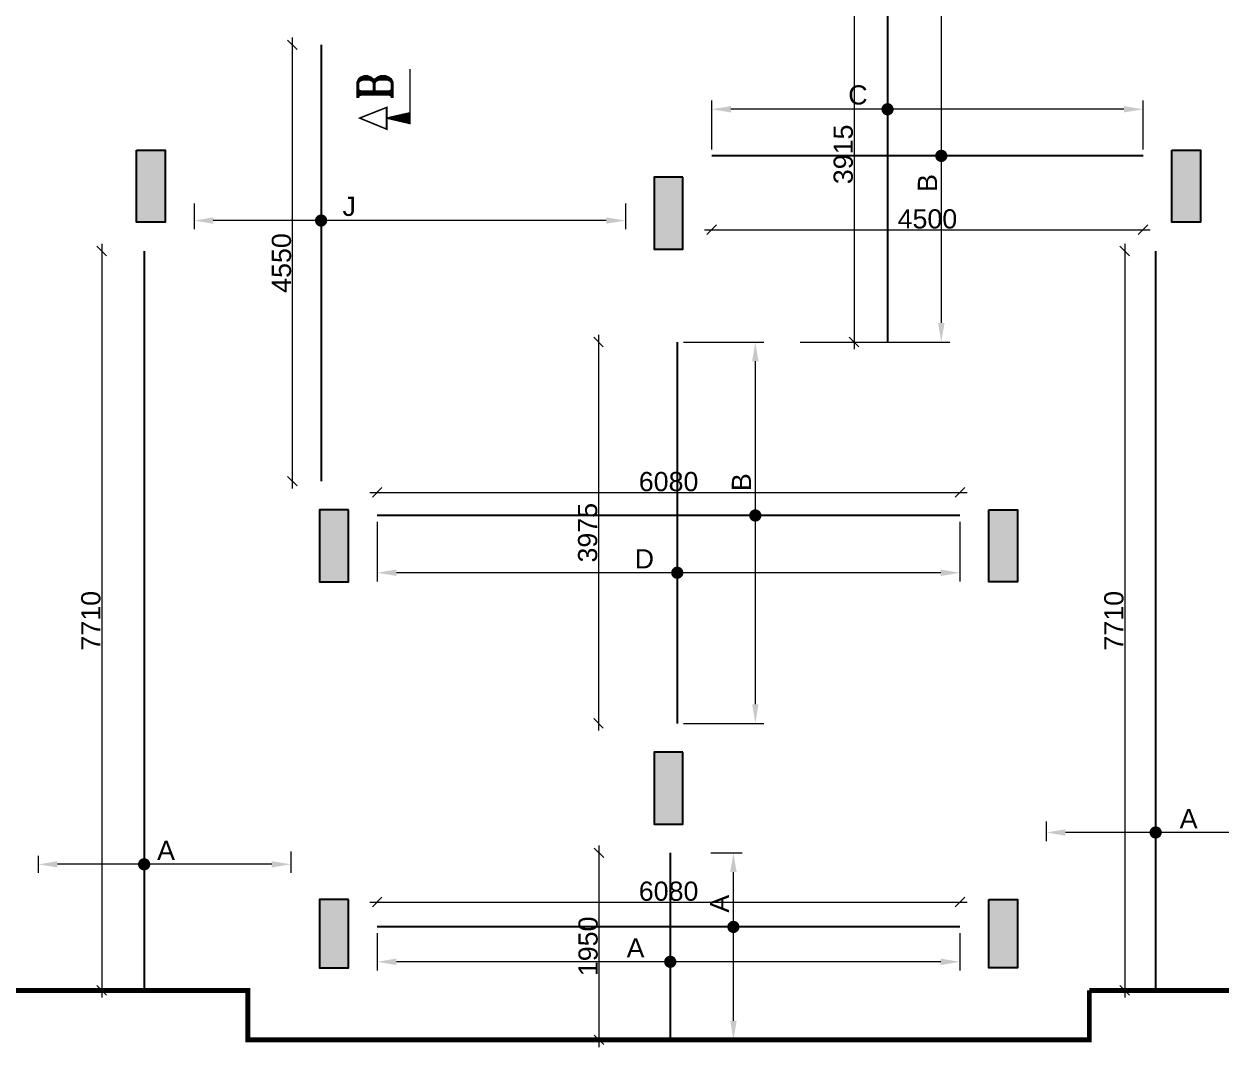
# Model space of a CAD drawing. Header units: millimetres. Extents: x 1123469 to 1883119, y -126924 to 196924.
# Drawn here: x 1759083 to 1771572, y 125933 to 136600 of the extents above; entities that cross this region are included whole.
import ezdxf

# ---------------------------------------------------------------- set-up
doc = ezdxf.new("R2010")
doc.units = ezdxf.units.MM
doc.header["$LTSCALE"] = 500
doc.header["$MEASUREMENT"] = 0
doc.header["$PDMODE"] = 34
doc.linetypes.add('CONTINOUS', pattern=[0])
doc.layers.get('Defpoints').update_dxf_attribs({"lineweight": 0})
for name, color, linetype in [('3BEAM NO', 6, 'Continuous'), ('COL. DIM', 3, 'Continuous'), ('reinf.', 4, 'Continuous'), ('TEXT-20', 3, 'Continuous'), ('TOWER AREA COLUMN.', 6, 'Continuous')]:
    doc.layers.add(name, color=color, linetype=linetype)
for name, color, linetype, lineweight in [('CUT OUT', 1, 'Continuous', 13), ('dim-M', 1, 'Continuous', 15), ('FOOTING', 1, 'Continuous', 15), ('S - SUNK', 251, 'Continuous', 0), ('TOWER COL HATCH', 253, 'Continuous', 20)]:
    doc.layers.add(name, color=color, linetype=linetype, lineweight=lineweight)
doc.styles.add('3mm', font='arial.ttf')
doc.styles.add('RT', font='romant.shx', dxfattribs={"height": 8})
doc.dimstyles.new('PARAMVEER', dxfattribs={"dimtxt": 200, "dimasz": 100, "dimexe": 0, "dimexo": 25, "dimgap": 10, "dimtad": 1, "dimdec": 0, "dimrnd": 5, "dimzin": 0, "dimdsep": 46, "dimtxsty": '3mm', "dimblk": 'OBLIQUE', "dimcen": 0.09, "dimdle": 75, "dimclrd": 1, "dimclre": 1, "dimclrt": 3, "dimadec": 0, "dimazin": 0, "dimtfac": 1, "dimtdec": 0, "dimtmove": 1, "dimatfit": 3, "dimfxl": 100, "dimtolj": 1, "dimtzin": 0, "dimlwd": 18, "dimlwe": 5, "dimarcsym": 0})

# ---------------------------------------------------------------- blocks, each defined once
blk = doc.blocks.new('3tgra')
at = {"layer": 'TOWER COL HATCH'}
h = blk.add_hatch(color=253, dxfattribs=at)
h.dxf.hatch_style = 1
h.paths.add_polyline_path([(1372585.549631201, 72716.75990101276), (1372285.549631201, 72716.75990101276), (1372285.549631201, 71966.75990101276), (1372585.549631201, 71966.75990101276)])
h = blk.add_hatch(color=253, dxfattribs=at)
h.dxf.hatch_style = 1
h.paths.add_polyline_path([(1383385.712416565, 72716.75990101276), (1383085.712416565, 72716.75990101276), (1383085.712416565, 71966.75990101276), (1383385.712416565, 71966.75990101276)])
h = blk.add_hatch(color=253, dxfattribs=at)
h.dxf.hatch_style = 1
h.paths.add_polyline_path([(1377685.631014433, 72436.75957392534), (1377985.631014433, 72436.75957392534), (1377985.631014433, 71686.75957392534), (1377685.631014433, 71686.75957392534)])
h = blk.add_hatch(color=253, dxfattribs=at)
h.dxf.hatch_style = 1
h.paths.add_polyline_path([(1374495.631025397, 68966.75979970378), (1374195.631025397, 68966.75979970378), (1374195.631025397, 68216.75979970378), (1374495.631025397, 68216.75979970378)])
h = blk.add_hatch(color=253, dxfattribs=at)
h.dxf.hatch_style = 1
h.paths.add_polyline_path([(1381175.631022721, 68966.7597997039), (1381475.631022721, 68966.7597997039), (1381475.631022721, 68216.7597997039), (1381175.631022721, 68216.7597997039)])
h = blk.add_hatch(color=253, dxfattribs=at)
h.dxf.hatch_style = 1
h.paths.add_polyline_path([(1377685.631021391, 66441.7598002), (1377985.631021391, 66441.7598002), (1377985.631021391, 65691.7598002), (1377685.631021391, 65691.7598002)])
h = blk.add_hatch(color=253, dxfattribs=at)
h.dxf.hatch_style = 1
h.paths.add_polyline_path([(1374495.631025397, 64906.75980018795), (1374195.631025397, 64906.75980018795), (1374195.631025397, 64191.75980018795), (1374495.631025397, 64191.75980018795)])
h = blk.add_hatch(color=253, dxfattribs=at)
h.dxf.hatch_style = 1
h.paths.add_polyline_path([(1381175.631022715, 64906.75997030269), (1381475.631022715, 64906.75997030269), (1381475.631022715, 64191.75997030269), (1381175.631022715, 64191.75997030269)])
at = {"layer": 'TOWER AREA COLUMN.', "color": 4}
for points in [[(1372585.549631201, 72716.75990101276), (1372285.549631201, 72716.75990101276), (1372285.549631201, 71966.75990101276), (1372585.549631201, 71966.75990101276)], [(1383385.712416565, 72716.75990101276), (1383085.712416565, 72716.75990101276), (1383085.712416565, 71966.75990101276), (1383385.712416565, 71966.75990101276)], [(1377685.631014433, 72436.75957392534), (1377985.631014433, 72436.75957392534), (1377985.631014433, 71686.75957392534), (1377685.631014433, 71686.75957392534)], [(1374495.631025397, 68966.75979970378), (1374195.631025397, 68966.75979970378), (1374195.631025397, 68216.75979970378), (1374495.631025397, 68216.75979970378)], [(1381175.631022721, 68966.7597997039), (1381475.631022721, 68966.7597997039), (1381475.631022721, 68216.7597997039), (1381175.631022721, 68216.7597997039)], [(1377685.631021391, 66441.7598002), (1377985.631021391, 66441.7598002), (1377985.631021391, 65691.7598002), (1377685.631021391, 65691.7598002)], [(1374495.631025397, 64906.75980018795), (1374195.631025397, 64906.75980018795), (1374195.631025397, 64191.75980018795), (1374495.631025397, 64191.75980018795)], [(1381175.631022715, 64906.75997030269), (1381475.631022715, 64906.75997030269), (1381475.631022715, 64191.75997030269), (1381175.631022715, 64191.75997030269)]]:
    blk.add_lwpolyline(points, close=True, dxfattribs=at)
blk = doc.blocks.new('_Oblique')
at = {"color": 0, "linetype": 'ByBlock', "lineweight": -2}
blk.add_line((-0.5, -0.5), (0.5, 0.5), dxfattribs=at)
blk = doc.blocks.new('*D2620')
at = {"layer": 'COL. DIM', "color": 1, "lineweight": 18, "ltscale": 10, "transparency": 16777216}
for p, q in [((1724486.656065212, 148017.4838182894), (1724486.656065212, 148497.4838182892)), ((1724486.656065212, 147478.2185433789), (1724486.656065212, 148107.4838182894))]:
    blk.add_line(p, q, dxfattribs=at)
at = {"layer": 'COL. DIM', "color": 1, "linetype": 'CONTINOUS', "lineweight": 5, "ltscale": 10, "transparency": 16777216}
for p, q in [((1724574.423734928, 148407.4838182892), (1724396.656065212, 148407.4838182892)), ((1724879.031254079, 148107.4838182894), (1724396.656065212, 148107.4838182894))]:
    blk.add_line(p, q, dxfattribs=at)
at = {"layer": 'Defpoints', "color": 0, "ltscale": 10, "transparency": 16777216}
for p in [(1724486.656065212, 148407.4838182892), (1724639.423734928, 148407.4838182892), (1724944.031254079, 148107.4838182894), (1739358.271734727, 147158.2316809515), (1733828.271734793, 147039.8162168287), (1739358.271734727, 147039.8162168287), (1770889.37176908, 134232.5064277079), (1770566.953068618, 126522.506326883), (1770889.37176908, 126522.506326883)]:
    blk.add_point(p, dxfattribs=at)
at = {"layer": 'S - SUNK', "color": 1, "lineweight": 18, "ltscale": 10, "transparency": 16777216}
for p, q in [((1733753.271734793, 147158.2316809515), (1739433.271734727, 147158.2316809515)), ((1770566.953068618, 134307.5064277079), (1770566.953068618, 126447.506326883))]:
    blk.add_line(p, q, dxfattribs=at)
at = {"layer": 'S - SUNK', "color": 1, "lineweight": 5, "ltscale": 10, "transparency": 16777216}
for p, q in [((1733828.271734793, 147158.0816809515), (1733828.271734793, 147158.2316809515)), ((1739358.271734727, 147158.0816809515), (1739358.271734727, 147158.2316809515)), ((1770567.103068618, 134232.5064277079), (1770566.953068618, 134232.5064277079)), ((1770567.103068618, 126522.506326883), (1770566.953068618, 126522.506326883))]:
    blk.add_line(p, q, dxfattribs=at)
at = {"layer": 'COL. DIM', "color": 1, "lineweight": 18, "ltscale": 10, "transparency": 16777216, "xscale": 90, "yscale": 90, "zscale": 90}
for p, rotation in [((1724486.656065212, 148407.4838182892), 90), ((1724486.656065212, 148107.4838182894), 270)]:
    blk.add_blockref('_Oblique', p, dxfattribs=dict(at, rotation=rotation))
at = {"layer": 'S - SUNK', "color": 1, "lineweight": 18, "ltscale": 10, "transparency": 16777216, "xscale": 100, "yscale": 100, "zscale": 100}
for p, rotation in [((1733828.271734793, 147158.2316809515), 180), ((1770566.953068618, 134232.5064277079), 90), ((1770566.953068618, 126522.506326883), 270)]:
    blk.add_blockref('_Oblique', p, dxfattribs=dict(at, rotation=rotation))
blk.add_blockref('_Oblique', (1739358.271734727, 147158.2316809515), dxfattribs=at)
at = {"layer": 'COL. DIM', "color": 3, "ltscale": 10, "transparency": 16777216, "insert": (1724339.473254843, 147743.7506034057), "char_height": 200, "attachment_point": 5, "rotation": 90, "style": '3mm'}
blk.add_mtext('\\A1;300', dxfattribs=at)
at = {"layer": 'S - SUNK', "color": 3, "ltscale": 10, "transparency": 16777216, "insert": (1736593.27173476, 147270.4144913198), "char_height": 200, "attachment_point": 5, "style": '3mm'}
blk.add_mtext('\\A1;5530', dxfattribs=at)
at = {"layer": 'S - SUNK', "color": 3, "ltscale": 10, "transparency": 16777216, "insert": (1770454.838471073, 130377.5063772949), "char_height": 200, "attachment_point": 5, "rotation": 90, "style": '3mm'}
blk.add_mtext('\\A1;7710', dxfattribs=at)
blk = doc.blocks.new('*D2604')
at = {"layer": 'COL. DIM', "color": 1, "linetype": 'CONTINOUS', "lineweight": 5, "ltscale": 10, "transparency": 16777216}
for p, q in [((1768088.582209291, 137197.5493579266), (1768743.145705316, 137197.5493579266)), ((1767181.651182651, 133282.5063424759), (1768743.145705316, 133282.5063424759))]:
    blk.add_line(p, q, dxfattribs=at)
at = {"layer": 'COL. DIM', "color": 1, "lineweight": 18, "ltscale": 10, "transparency": 16777216}
blk.add_line((1768653.145705316, 136997.5493579266), (1768653.145705316, 133482.5063424759), dxfattribs=at)
at = {"layer": 'COL. DIM', "color": 1, "ltscale": 10, "transparency": 16777216}
for points in [[(1768619.812371982, 136997.5493579266), (1768686.479038649, 136997.5493579266), (1768653.145705316, 137197.5493579266)], [(1768619.812371982, 133482.5063424759), (1768686.479038649, 133482.5063424759), (1768653.145705316, 133282.5063424759)]]:
    blk.add_solid(points, dxfattribs=at)
at = {"layer": 'Defpoints', "color": 0, "ltscale": 10, "transparency": 16777216}
for p in [(1768023.582209291, 137197.5493579266), (1767116.651182651, 133282.5063424759), (1768653.145705316, 133282.5063424759)]:
    blk.add_point(p, dxfattribs=at)
at = {"layer": 'COL. DIM', "color": 3, "ltscale": 10, "transparency": 16777216, "insert": (1768508.145705334, 134941.9854724005), "char_height": 200, "attachment_point": 5, "rotation": 90, "style": '3mm'}
blk.add_mtext('\\A1;B', dxfattribs=at)
blk = doc.blocks.new('*D2607')
at = {"layer": 'COL. DIM', "color": 1, "linetype": 'CONTINOUS', "lineweight": 5, "ltscale": 10, "transparency": 16777216}
for p, q in [((1765963.673012279, 133282.506342476), (1766803.064311071, 133282.506342476)), ((1765963.673012279, 129307.506326895), (1766803.064311071, 129307.506326895))]:
    blk.add_line(p, q, dxfattribs=at)
at = {"layer": 'COL. DIM', "color": 1, "lineweight": 18, "ltscale": 10, "transparency": 16777216}
blk.add_line((1766713.064311071, 133082.506342476), (1766713.064311071, 129507.506326895), dxfattribs=at)
at = {"layer": 'COL. DIM', "color": 1, "ltscale": 10, "transparency": 16777216}
for points in [[(1766679.730977738, 133082.506342476), (1766746.397644405, 133082.506342476), (1766713.064311071, 133282.506342476)], [(1766679.730977738, 129507.506326895), (1766746.397644405, 129507.506326895), (1766713.064311071, 129307.506326895)]]:
    blk.add_solid(points, dxfattribs=at)
at = {"layer": 'Defpoints', "color": 0, "ltscale": 10, "transparency": 16777216}
for p in [(1765898.673012279, 133282.506342476), (1765898.673012279, 129307.506326895), (1766713.064311071, 129307.506326895)]:
    blk.add_point(p, dxfattribs=at)
at = {"layer": 'COL. DIM', "color": 3, "ltscale": 10, "transparency": 16777216, "insert": (1766568.064311095, 131821.6571645054), "char_height": 200, "attachment_point": 5, "rotation": 90, "style": '3mm'}
blk.add_mtext('\\A1;B', dxfattribs=at)
blk = doc.blocks.new('*D2412')
at = {"layer": 'COL. DIM', "color": 1, "linetype": 'CONTINOUS', "lineweight": 5, "ltscale": 10, "transparency": 16777216}
for p, q in [((1766247.390401236, 127957.5063268952), (1766574.410705868, 127957.5063268952)), ((1766605.77068449, 126007.5063268831), (1766394.410705868, 126007.5063268831))]:
    blk.add_line(p, q, dxfattribs=at)
at = {"layer": 'COL. DIM', "color": 1, "lineweight": 18, "ltscale": 10, "transparency": 16777216}
blk.add_line((1766484.410705868, 126207.5063268831), (1766484.410705868, 127757.5063268952), dxfattribs=at)
at = {"layer": 'COL. DIM', "color": 1, "ltscale": 10, "transparency": 16777216}
for points in [[(1766451.077372535, 127757.5063268952), (1766517.744039201, 127757.5063268952), (1766484.410705868, 127957.5063268952)], [(1766451.077372535, 126207.5063268831), (1766517.744039201, 126207.5063268831), (1766484.410705868, 126007.5063268831)]]:
    blk.add_solid(points, dxfattribs=at)
at = {"layer": 'Defpoints', "color": 0, "ltscale": 10, "transparency": 16777216}
for p in [(1766182.390401236, 127957.5063268952), (1766484.410705868, 127957.5063268952), (1766670.77068449, 126007.5063268831)]:
    blk.add_point(p, dxfattribs=at)
at = {"layer": 'COL. DIM', "color": 3, "ltscale": 10, "transparency": 16777216, "insert": (1766339.410705865, 127427.0947668391), "char_height": 200, "attachment_point": 5, "rotation": 90, "style": '3mm'}
blk.add_mtext('\\A1;A', dxfattribs=at)
blk = doc.blocks.new('*D2437')
at = {"layer": 'COL. DIM', "color": 1, "linetype": 'CONTINOUS', "lineweight": 5, "ltscale": 10, "transparency": 16777216}
for p, q in [((1766258.271745102, 135289.8388262478), (1766258.271745102, 135800.3765000546)), ((1770758.353128334, 135289.8388262478), (1770758.353128334, 135800.3765000546))]:
    blk.add_line(p, q, dxfattribs=at)
at = {"layer": 'COL. DIM', "color": 1, "lineweight": 18, "ltscale": 10, "transparency": 16777216}
blk.add_line((1770558.353128334, 135710.3765000546), (1766458.271745102, 135710.3765000546), dxfattribs=at)
at = {"layer": 'COL. DIM', "color": 1, "ltscale": 10, "transparency": 16777216}
for points in [[(1766458.271745102, 135743.7098333879), (1766458.271745102, 135677.0431667212), (1766258.271745102, 135710.3765000546)], [(1770558.353128334, 135743.7098333879), (1770558.353128334, 135677.0431667212), (1770758.353128334, 135710.3765000546)]]:
    blk.add_solid(points, dxfattribs=at)
at = {"layer": 'Defpoints', "color": 0, "ltscale": 10, "transparency": 16777216}
for p in [(1766258.271745102, 135710.3765000546), (1766258.271745102, 135224.8388262478), (1770758.353128334, 135224.8388262478)]:
    blk.add_point(p, dxfattribs=at)
at = {"layer": 'COL. DIM', "color": 3, "ltscale": 10, "transparency": 16777216, "insert": (1767783.480587274, 135858.7871412551), "char_height": 200, "width": 21.47949955365168, "attachment_point": 5, "style": '3mm'}
blk.add_mtext('\\A1;C', dxfattribs=at)
blk = doc.blocks.new('*D2438')
at = {"layer": 'COL. DIM', "color": 1, "linetype": 'CONTINOUS', "lineweight": 5, "ltscale": 10, "transparency": 16777216}
for p, q in [((1769748.271107257, 128285.4962177805), (1769748.271107257, 128079.660514941)), ((1772383.271745789, 128282.9929619592), (1772383.271745789, 128079.660514941))]:
    blk.add_line(p, q, dxfattribs=at)
at = {"layer": 'COL. DIM', "color": 1, "lineweight": 18, "ltscale": 10, "transparency": 16777216}
blk.add_line((1772183.271745789, 128169.660514941), (1769948.271107257, 128169.660514941), dxfattribs=at)
at = {"layer": 'COL. DIM', "color": 1, "ltscale": 10, "transparency": 16777216}
for points in [[(1769948.271107257, 128202.9938482743), (1769948.271107257, 128136.3271816077), (1769748.271107257, 128169.660514941)], [(1772183.271745789, 128202.9938482743), (1772183.271745789, 128136.3271816077), (1772383.271745789, 128169.660514941)]]:
    blk.add_solid(points, dxfattribs=at)
at = {"layer": 'Defpoints', "color": 0, "ltscale": 10, "transparency": 16777216}
for p in [(1769748.271107257, 128350.4962177805), (1772383.271745789, 128347.9929619592), (1769748.271107257, 128169.660514941)]:
    blk.add_point(p, dxfattribs=at)
at = {"layer": 'COL. DIM', "color": 3, "ltscale": 10, "transparency": 16777216, "insert": (1771233.616074999, 128314.660514941), "char_height": 200, "width": 21.47949955365168, "attachment_point": 5, "style": '3mm'}
blk.add_mtext('\\A1;A', dxfattribs=at)
blk = doc.blocks.new('*D2439')
at = {"layer": 'COL. DIM', "color": 1, "linetype": 'CONTINOUS', "lineweight": 5, "ltscale": 10, "transparency": 16777216}
for p, q in [((1762768.271109934, 131409.8387249389), (1762768.271109934, 130787.8357074791)), ((1768848.271107257, 131409.8387249389), (1768848.271107257, 130787.8357074791))]:
    blk.add_line(p, q, dxfattribs=at)
at = {"layer": 'COL. DIM', "color": 1, "lineweight": 18, "ltscale": 10, "transparency": 16777216}
blk.add_line((1768648.271107257, 130877.8357074791), (1762968.271109934, 130877.8357074791), dxfattribs=at)
at = {"layer": 'COL. DIM', "color": 1, "ltscale": 10, "transparency": 16777216}
for points in [[(1762968.271109934, 130911.1690408124), (1762968.271109934, 130844.5023741458), (1762768.271109934, 130877.8357074791)], [(1768648.271107257, 130911.1690408124), (1768648.271107257, 130844.5023741458), (1768848.271107257, 130877.8357074791)]]:
    blk.add_solid(points, dxfattribs=at)
at = {"layer": 'Defpoints', "color": 0, "ltscale": 10, "transparency": 16777216}
for p in [(1762768.271109934, 131474.8387249389), (1768848.271107257, 131474.8387249389), (1762768.271109934, 130877.8357074791)]:
    blk.add_point(p, dxfattribs=at)
at = {"layer": 'COL. DIM', "color": 3, "ltscale": 10, "transparency": 16777216, "insert": (1765555.269385201, 131022.8357074791), "char_height": 200, "width": 21.47949955365168, "attachment_point": 5, "style": '3mm'}
blk.add_mtext('\\A1;D', dxfattribs=at)
blk = doc.blocks.new('*D2440')
at = {"layer": 'COL. DIM', "color": 1, "linetype": 'CONTINOUS', "lineweight": 5, "ltscale": 10, "transparency": 16777216}
for p, q in [((1762768.271104205, 127120.173928343), (1762768.271104205, 126731.1907217644)), ((1768848.271107257, 127120.173928343), (1768848.271107257, 126731.1907217644))]:
    blk.add_line(p, q, dxfattribs=at)
at = {"layer": 'COL. DIM', "color": 1, "lineweight": 18, "ltscale": 10, "transparency": 16777216}
blk.add_line((1768648.271107257, 126821.1907217644), (1762968.271104205, 126821.1907217644), dxfattribs=at)
at = {"layer": 'COL. DIM', "color": 1, "ltscale": 10, "transparency": 16777216}
for points in [[(1762968.271104205, 126854.5240550977), (1762968.271104205, 126787.8573884311), (1762768.271104205, 126821.1907217644)], [(1768648.271107257, 126854.5240550977), (1768648.271107257, 126787.8573884311), (1768848.271107257, 126821.1907217644)]]:
    blk.add_solid(points, dxfattribs=at)
at = {"layer": 'Defpoints', "color": 0, "ltscale": 10, "transparency": 16777216}
for p in [(1762768.271104205, 127185.173928343), (1768848.271107257, 127185.173928343), (1762768.271104205, 126821.1907217644)]:
    blk.add_point(p, dxfattribs=at)
at = {"layer": 'COL. DIM', "color": 3, "ltscale": 10, "transparency": 16777216, "insert": (1765463.582384831, 126966.1907217644), "char_height": 200, "width": 21.47949955365168, "attachment_point": 5, "style": '3mm'}
blk.add_mtext('\\A1;A', dxfattribs=at)
blk = doc.blocks.new('*D2441')
at = {"layer": 'COL. DIM', "color": 1, "linetype": 'CONTINOUS', "lineweight": 5, "ltscale": 10, "transparency": 16777216}
for p, q in [((1760858.190361871, 134727.6069147296), (1760858.190361871, 134460.1424417642)), ((1765358.271745103, 134727.6069147297), (1765358.271745103, 134460.1424417642))]:
    blk.add_line(p, q, dxfattribs=at)
at = {"layer": 'COL. DIM', "color": 1, "lineweight": 18, "ltscale": 10, "transparency": 16777216}
blk.add_line((1765158.271745103, 134550.1424417642), (1761058.190361871, 134550.1424417642), dxfattribs=at)
at = {"layer": 'COL. DIM', "color": 1, "ltscale": 10, "transparency": 16777216}
for points in [[(1761058.190361871, 134583.4757750975), (1761058.190361871, 134516.8091084308), (1760858.190361871, 134550.1424417642)], [(1765158.271745103, 134583.4757750975), (1765158.271745103, 134516.8091084308), (1765358.271745103, 134550.1424417642)]]:
    blk.add_solid(points, dxfattribs=at)
at = {"layer": 'Defpoints', "color": 0, "ltscale": 10, "transparency": 16777216}
for p in [(1760858.190361871, 134792.6069147296), (1765358.271745103, 134792.6069147297), (1760858.190361871, 134550.1424417642)]:
    blk.add_point(p, dxfattribs=at)
at = {"layer": 'COL. DIM', "color": 3, "ltscale": 10, "transparency": 16777216, "insert": (1762476.951569443, 134696.8477623645), "char_height": 200, "width": 21.47949955365168, "attachment_point": 5, "style": '3mm'}
blk.add_mtext('\\A1;J', dxfattribs=at)
blk = doc.blocks.new('*D2442')
at = {"layer": 'COL. DIM', "color": 1, "linetype": 'CONTINOUS', "lineweight": 5, "ltscale": 10, "transparency": 16777216}
for p, q in [((1759233.271730499, 127927.290533491), (1759233.271730499, 127747.7781329767)), ((1761868.271109939, 127970.8904456875), (1761868.271109939, 127747.7781329767))]:
    blk.add_line(p, q, dxfattribs=at)
at = {"layer": 'COL. DIM', "color": 1, "lineweight": 18, "ltscale": 10, "transparency": 16777216}
blk.add_line((1761668.271109939, 127837.7781329767), (1759433.271730499, 127837.7781329767), dxfattribs=at)
at = {"layer": 'COL. DIM', "color": 1, "ltscale": 10, "transparency": 16777216}
for points in [[(1759433.271730499, 127871.11146631), (1759433.271730499, 127804.4447996433), (1759233.271730499, 127837.7781329767)], [(1761668.271109939, 127871.11146631), (1761668.271109939, 127804.4447996433), (1761868.271109939, 127837.7781329767)]]:
    blk.add_solid(points, dxfattribs=at)
at = {"layer": 'Defpoints', "color": 0, "ltscale": 10, "transparency": 16777216}
for p in [(1761868.271109939, 128035.8904456875), (1759233.271730499, 127992.290533491), (1759233.271730499, 127837.7781329767)]:
    blk.add_point(p, dxfattribs=at)
at = {"layer": 'COL. DIM', "color": 3, "ltscale": 10, "transparency": 16777216, "insert": (1760565.771736346, 127982.7781329767), "char_height": 200, "width": 21.47949955365168, "attachment_point": 5, "style": '3mm'}
blk.add_mtext('\\A1;A', dxfattribs=at)
blk = doc.blocks.new('*D2724')
at = {"layer": 'Defpoints', "color": 0, "ltscale": 10, "transparency": 16777216}
for p in [(1768848.271107257, 127444.2730497671), (1762768.271104205, 127185.173928343), (1768848.271107257, 127185.173928343)]:
    blk.add_point(p, dxfattribs=at)
at = {"layer": 'S - SUNK', "color": 1, "lineweight": 18, "ltscale": 10, "transparency": 16777216}
blk.add_line((1762693.271104205, 127444.2730497671), (1768923.271107257, 127444.2730497671), dxfattribs=at)
at = {"layer": 'S - SUNK', "color": 1, "lineweight": 5, "ltscale": 10, "transparency": 16777216}
for p, q in [((1762768.271104205, 127444.1230497671), (1762768.271104205, 127444.2730497671)), ((1768848.271107257, 127444.1230497671), (1768848.271107257, 127444.2730497671))]:
    blk.add_line(p, q, dxfattribs=at)
at = {"layer": 'S - SUNK', "color": 1, "lineweight": 18, "ltscale": 10, "transparency": 16777216, "xscale": 100, "yscale": 100, "zscale": 100, "rotation": 180}
blk.add_blockref('_Oblique', (1762768.271104205, 127444.2730497671), dxfattribs=at)
at = {"layer": 'S - SUNK', "color": 1, "lineweight": 18, "ltscale": 10, "transparency": 16777216, "xscale": 100, "yscale": 100, "zscale": 100}
blk.add_blockref('_Oblique', (1768848.271107257, 127444.2730497671), dxfattribs=at)
at = {"layer": 'S - SUNK', "color": 3, "ltscale": 10, "transparency": 16777216, "insert": (1765808.271105731, 127556.3876473114), "char_height": 200, "attachment_point": 5, "style": '3mm'}
blk.add_mtext('\\A1;6080', dxfattribs=at)
blk = doc.blocks.new('*D2725')
at = {"layer": 'Defpoints', "color": 0, "ltscale": 10, "transparency": 16777216}
for p in [(1765825.571895065, 127957.5063268952), (1765081.721049803, 126007.5063268831), (1765825.571895065, 126007.5063268831)]:
    blk.add_point(p, dxfattribs=at)
at = {"layer": 'S - SUNK', "color": 1, "lineweight": 18, "ltscale": 10, "transparency": 16777216}
blk.add_line((1765081.721049803, 128032.5063268952), (1765081.721049803, 125932.5063268831), dxfattribs=at)
at = {"layer": 'S - SUNK', "color": 1, "lineweight": 5, "ltscale": 10, "transparency": 16777216}
for p, q in [((1765081.871049803, 127957.5063268952), (1765081.721049803, 127957.5063268952)), ((1765081.871049803, 126007.5063268831), (1765081.721049803, 126007.5063268831))]:
    blk.add_line(p, q, dxfattribs=at)
at = {"layer": 'S - SUNK', "color": 1, "lineweight": 18, "ltscale": 10, "transparency": 16777216, "xscale": 100, "yscale": 100, "zscale": 100}
for p, rotation in [((1765081.721049803, 127957.5063268952), 90), ((1765081.721049803, 126007.5063268831), 270)]:
    blk.add_blockref('_Oblique', p, dxfattribs=dict(at, rotation=rotation))
at = {"layer": 'S - SUNK', "color": 3, "ltscale": 10, "transparency": 16777216, "insert": (1764969.606452258, 126982.5063268886), "char_height": 200, "attachment_point": 5, "rotation": 90, "style": '3mm'}
blk.add_mtext('\\A1;1950', dxfattribs=at)
blk = doc.blocks.new('*D2726')
at = {"layer": 'Defpoints', "color": 0, "ltscale": 10, "transparency": 16777216}
for p in [(1760337.191330336, 134232.506427708), (1759894.297576016, 126522.506326883), (1760337.191330336, 126522.506326883)]:
    blk.add_point(p, dxfattribs=at)
at = {"layer": 'S - SUNK', "color": 1, "lineweight": 18, "ltscale": 10, "transparency": 16777216}
blk.add_line((1759894.297576016, 134307.506427708), (1759894.297576016, 126447.506326883), dxfattribs=at)
at = {"layer": 'S - SUNK', "color": 1, "lineweight": 5, "ltscale": 10, "transparency": 16777216}
for p, q in [((1759894.447576016, 134232.506427708), (1759894.297576016, 134232.506427708)), ((1759894.447576016, 126522.506326883), (1759894.297576016, 126522.506326883))]:
    blk.add_line(p, q, dxfattribs=at)
at = {"layer": 'S - SUNK', "color": 1, "lineweight": 18, "ltscale": 10, "transparency": 16777216, "xscale": 100, "yscale": 100, "zscale": 100}
for p, rotation in [((1759894.297576016, 134232.506427708), 90), ((1759894.297576016, 126522.506326883), 270)]:
    blk.add_blockref('_Oblique', p, dxfattribs=dict(at, rotation=rotation))
at = {"layer": 'S - SUNK', "color": 3, "ltscale": 10, "transparency": 16777216, "insert": (1759782.182978472, 130377.506377295), "char_height": 200, "attachment_point": 5, "rotation": 90, "style": '3mm'}
blk.add_mtext('\\A1;7710', dxfattribs=at)
blk = doc.blocks.new('*D2729')
at = {"layer": 'Defpoints', "color": 0, "ltscale": 10, "transparency": 16777216}
for p in [(1768848.271107257, 131715.0645210749), (1762768.271109934, 131474.8387249389), (1768848.271107257, 131474.8387249389)]:
    blk.add_point(p, dxfattribs=at)
at = {"layer": 'S - SUNK', "color": 1, "lineweight": 18, "ltscale": 10, "transparency": 16777216}
blk.add_line((1762693.271109934, 131715.0645210749), (1768923.271107257, 131715.0645210749), dxfattribs=at)
at = {"layer": 'S - SUNK', "color": 1, "lineweight": 5, "ltscale": 10, "transparency": 16777216}
for p, q in [((1762768.271109934, 131714.9145210749), (1762768.271109934, 131715.0645210749)), ((1768848.271107257, 131714.9145210749), (1768848.271107257, 131715.0645210749))]:
    blk.add_line(p, q, dxfattribs=at)
at = {"layer": 'S - SUNK', "color": 1, "lineweight": 18, "ltscale": 10, "transparency": 16777216, "xscale": 100, "yscale": 100, "zscale": 100, "rotation": 180}
blk.add_blockref('_Oblique', (1762768.271109934, 131715.0645210749), dxfattribs=at)
at = {"layer": 'S - SUNK', "color": 1, "lineweight": 18, "ltscale": 10, "transparency": 16777216, "xscale": 100, "yscale": 100, "zscale": 100}
blk.add_blockref('_Oblique', (1768848.271107257, 131715.0645210749), dxfattribs=at)
at = {"layer": 'S - SUNK', "color": 3, "ltscale": 10, "transparency": 16777216, "insert": (1765808.271108596, 131827.1791186193), "char_height": 200, "attachment_point": 5, "style": '3mm'}
blk.add_mtext('\\A1;6080', dxfattribs=at)
blk = doc.blocks.new('*D2730')
at = {"layer": 'Defpoints', "color": 0, "ltscale": 10, "transparency": 16777216}
for p in [(1765898.673012279, 133282.506342476), (1765077.189613594, 129307.5063268951), (1765898.673012279, 129307.5063268951)]:
    blk.add_point(p, dxfattribs=at)
at = {"layer": 'S - SUNK', "color": 1, "lineweight": 18, "ltscale": 10, "transparency": 16777216}
blk.add_line((1765077.189613594, 133357.506342476), (1765077.189613594, 129232.5063268951), dxfattribs=at)
at = {"layer": 'S - SUNK', "color": 1, "lineweight": 5, "ltscale": 10, "transparency": 16777216}
for p, q in [((1765077.339613594, 133282.506342476), (1765077.189613594, 133282.506342476)), ((1765077.339613594, 129307.5063268951), (1765077.189613594, 129307.5063268951))]:
    blk.add_line(p, q, dxfattribs=at)
at = {"layer": 'S - SUNK', "color": 1, "lineweight": 18, "ltscale": 10, "transparency": 16777216, "xscale": 100, "yscale": 100, "zscale": 100}
for p, rotation in [((1765077.189613594, 133282.506342476), 90), ((1765077.189613594, 129307.5063268951), 270)]:
    blk.add_blockref('_Oblique', p, dxfattribs=dict(at, rotation=rotation))
at = {"layer": 'S - SUNK', "color": 3, "ltscale": 10, "transparency": 16777216, "insert": (1764965.006803225, 131295.006334685), "char_height": 200, "attachment_point": 5, "rotation": 90, "style": '3mm'}
blk.add_mtext('\\A1;3975', dxfattribs=at)
blk = doc.blocks.new('*D2733')
at = {"layer": 'Defpoints', "color": 0, "ltscale": 10, "transparency": 16777216}
for p in [(1762183.140486641, 136382.3016818888), (1761882.473087376, 131832.506326399), (1762183.140486641, 131832.506326399)]:
    blk.add_point(p, dxfattribs=at)
at = {"layer": 'S - SUNK', "color": 1, "lineweight": 18, "ltscale": 10, "transparency": 16777216}
blk.add_line((1761882.473087376, 136457.3016818888), (1761882.473087376, 131757.506326399), dxfattribs=at)
at = {"layer": 'S - SUNK', "color": 1, "lineweight": 5, "ltscale": 10, "transparency": 16777216}
for p, q in [((1761882.623087375, 136382.3016818888), (1761882.473087376, 136382.3016818888)), ((1761882.623087375, 131832.506326399), (1761882.473087376, 131832.506326399))]:
    blk.add_line(p, q, dxfattribs=at)
at = {"layer": 'S - SUNK', "color": 1, "lineweight": 18, "ltscale": 10, "transparency": 16777216, "xscale": 100, "yscale": 100, "zscale": 100}
for p, rotation in [((1761882.473087376, 136382.3016818888), 90), ((1761882.473087376, 131832.506326399), 270)]:
    blk.add_blockref('_Oblique', p, dxfattribs=dict(at, rotation=rotation))
at = {"layer": 'S - SUNK', "color": 3, "ltscale": 10, "transparency": 16777216, "insert": (1761770.358489831, 134107.4040041434), "char_height": 200, "attachment_point": 5, "rotation": 90, "style": '3mm'}
blk.add_mtext('\\A1;4550', dxfattribs=at)
blk = doc.blocks.new('*D2735')
at = {"layer": 'Defpoints', "color": 0, "ltscale": 10, "transparency": 16777216}
for p in [(1768092.60152298, 137197.5493579267), (1767743.48757865, 133282.506342476), (1768092.60152298, 133282.506342476)]:
    blk.add_point(p, dxfattribs=at)
at = {"layer": 'S - SUNK', "color": 1, "lineweight": 18, "ltscale": 10, "transparency": 16777216}
blk.add_line((1767743.48757865, 137272.5493579267), (1767743.48757865, 133207.506342476), dxfattribs=at)
at = {"layer": 'S - SUNK', "color": 1, "lineweight": 5, "ltscale": 10, "transparency": 16777216}
for p, q in [((1767743.63757865, 137197.5493579267), (1767743.48757865, 137197.5493579267)), ((1767743.63757865, 133282.506342476), (1767743.48757865, 133282.506342476))]:
    blk.add_line(p, q, dxfattribs=at)
at = {"layer": 'S - SUNK', "color": 1, "lineweight": 18, "ltscale": 10, "transparency": 16777216, "xscale": 100, "yscale": 100, "zscale": 100}
for p, rotation in [((1767743.48757865, 137197.5493579267), 90), ((1767743.48757865, 133282.506342476), 270)]:
    blk.add_blockref('_Oblique', p, dxfattribs=dict(at, rotation=rotation))
at = {"layer": 'S - SUNK', "color": 3, "ltscale": 10, "transparency": 16777216, "insert": (1767631.304768282, 135240.0278502008), "char_height": 200, "attachment_point": 5, "rotation": 90, "style": '3mm'}
blk.add_mtext('\\A1;3915', dxfattribs=at)
blk = doc.blocks.new('*D2736')
at = {"layer": 'Defpoints', "color": 0, "ltscale": 10, "transparency": 16777216}
for p in [(1766258.271745102, 135224.8388262478), (1770758.353128334, 135224.8388262478), (1770758.353128334, 134454.2254537674)]:
    blk.add_point(p, dxfattribs=at)
at = {"layer": 'S - SUNK', "color": 1, "lineweight": 18, "ltscale": 10, "transparency": 16777216}
blk.add_line((1766183.271745102, 134454.2254537674), (1770833.353128334, 134454.2254537674), dxfattribs=at)
at = {"layer": 'S - SUNK', "color": 1, "lineweight": 5, "ltscale": 10, "transparency": 16777216}
for p, q in [((1766258.271745102, 134454.3754537674), (1766258.271745102, 134454.2254537674)), ((1770758.353128334, 134454.3754537674), (1770758.353128334, 134454.2254537674))]:
    blk.add_line(p, q, dxfattribs=at)
at = {"layer": 'S - SUNK', "color": 1, "lineweight": 18, "ltscale": 10, "transparency": 16777216, "xscale": 100, "yscale": 100, "zscale": 100, "rotation": 180}
blk.add_blockref('_Oblique', (1766258.271745102, 134454.2254537674), dxfattribs=at)
at = {"layer": 'S - SUNK', "color": 1, "lineweight": 18, "ltscale": 10, "transparency": 16777216, "xscale": 100, "yscale": 100, "zscale": 100}
blk.add_blockref('_Oblique', (1770758.353128334, 134454.2254537674), dxfattribs=at)
at = {"layer": 'S - SUNK', "color": 3, "ltscale": 10, "transparency": 16777216, "insert": (1768508.312436718, 134566.3400513117), "char_height": 200, "attachment_point": 5, "style": '3mm'}
blk.add_mtext('\\A1;4500', dxfattribs=at)
blk = doc.blocks.new('*D3556')
at = {"layer": 'COL. DIM', "color": 1, "linetype": 'CONTINOUS', "lineweight": 5, "ltscale": 10, "transparency": 16777216}
for p, q in [((1817863.667367204, 134657.767510492), (1817083.874801246, 134657.767510492)), ((1816402.247891765, 133687.7677523475), (1817263.874801246, 133687.7677523475))]:
    blk.add_line(p, q, dxfattribs=at)
at = {"layer": 'COL. DIM', "color": 1, "lineweight": 18, "ltscale": 10, "transparency": 16777216}
blk.add_line((1817173.874801246, 134747.767510492), (1817173.874801246, 133597.7677523475), dxfattribs=at)
at = {"layer": 'Defpoints', "color": 0, "ltscale": 10, "transparency": 16777216}
for p in [(1417087.675834863, 156599.2285490907), (1417240.630397862, 156599.2285490907), (1417240.630397862, 155194.2285490907), (1817928.667367204, 134657.767510492), (1816337.247891765, 133687.7677523475), (1817173.874801246, 133687.7677523475)]:
    blk.add_point(p, dxfattribs=at)
at = {"layer": 'S - SUNK', "color": 1, "lineweight": 18, "ltscale": 10, "transparency": 16777216}
blk.add_line((1417087.675834863, 155119.2285490907), (1417087.675834863, 156674.2285490907), dxfattribs=at)
at = {"layer": 'S - SUNK', "color": 1, "lineweight": 5, "ltscale": 10, "transparency": 16777216}
for p, q in [((1417087.825834862, 156599.2285490907), (1417087.675834863, 156599.2285490907)), ((1417087.825834862, 155194.2285490907), (1417087.675834863, 155194.2285490907))]:
    blk.add_line(p, q, dxfattribs=at)
at = {"layer": 'COL. DIM', "color": 1, "lineweight": 18, "ltscale": 10, "transparency": 16777216, "xscale": 90, "yscale": 90, "zscale": 90}
for p, rotation in [((1817173.874801246, 134657.767510492), 90), ((1817173.874801246, 133687.7677523475), 270)]:
    blk.add_blockref('_Oblique', p, dxfattribs=dict(at, rotation=rotation))
at = {"layer": 'S - SUNK', "color": 1, "lineweight": 18, "ltscale": 10, "transparency": 16777216, "xscale": 100, "yscale": 100, "zscale": 100}
for p, rotation in [((1417087.675834863, 156599.2285490907), 90), ((1417087.675834863, 155194.2285490907), 270)]:
    blk.add_blockref('_Oblique', p, dxfattribs=dict(at, rotation=rotation))
at = {"layer": 'COL. DIM', "color": 3, "ltscale": 10, "transparency": 16777216, "insert": (1817026.760203702, 134172.7676314192), "char_height": 200, "attachment_point": 5, "rotation": 90, "style": '3mm'}
blk.add_mtext('\\A1;970', dxfattribs=at)
at = {"layer": 'S - SUNK', "color": 3, "ltscale": 10, "transparency": 16777216, "insert": (1416975.561237318, 155896.7285490903), "char_height": 200, "attachment_point": 5, "rotation": 90, "style": '3mm'}
blk.add_mtext('\\A1;1405', dxfattribs=at)

msp = doc.modelspace()

# ---------------------------------------------------------------- linework, layer by layer
at = {"layer": '3BEAM NO', "color": 4}
msp.add_line((1762868.006650597, 135502.7559123851, -7.851765953677085e-07), (1762868.006650597, 135730.1083786452, -7.843609217412887e-07), dxfattribs=at)
at = {"layer": '3BEAM NO', "color": 4, "extrusion": (-3.227238060428332e-09, 4.963612873298862e-18, 1), "const_width": 15.97339125}
for points, elevation in [([(1762868.006650595, 135618.6101355201), (1763110.4303593, 135618.6101355247), (1763110.430359301, 136129.1253665659)], -0.005689977084918021), ([(1762868.006650592, 135502.7559123916), (1762868.006650592, 135730.1083786517), (1762585.758764069, 135618.6101355694), (1762868.006650592, 135502.7559123916)], -0.005689979902507269)]:
    msp.add_lwpolyline(points, dxfattribs=dict(at, elevation=elevation))
at = {"layer": 'dim-M', "color": 4, "ltscale": 10, "const_width": 63.75}
for points in [[(1768124.47652298, 135710.3765000546, -1), (1768060.72652298, 135710.3765000546, -1)], [(1768685.020705334, 135224.8388262478, -1), (1768621.270705334, 135224.8388262478, -1)], [(1762215.01548664, 134550.1424417642, -1), (1762151.26548664, 134550.1424417642, -1)], [(1766744.939311095, 131474.8387249389, -1), (1766681.189311095, 131474.8387249389, -1)], [(1765930.548012279, 130877.8357074791, -1), (1765866.798012279, 130877.8357074791, -1)], [(1770921.24676908, 128169.660514941, -1), (1770857.49676908, 128169.660514941, -1)], [(1760369.066330335, 127837.7781329767, -1), (1760305.316330335, 127837.7781329767, -1)], [(1766516.285705868, 127185.173928343, 1), (1766452.535705868, 127185.173928343, 1)], [(1765857.446895065, 126821.1907217644, -1), (1765793.696895065, 126821.1907217644, -1)]]:
    msp.add_lwpolyline(points, format="xyb", close=True, dxfattribs=at)
at = {"layer": 'FOOTING', "color": 3, "ltscale": 10, "const_width": 50}
for points in [[(1726403.271734793, 154737.4838182891), (1753143.27110778, 154737.4838182891), (1753143.27110778, 156142.4838182891), (1754838.283147855, 156142.4838182891), (1754838.283147855, 156957.3283217167), (1758788.283304575, 156957.3283217167), (1758788.282991135, 158457.3283217173), (1767663.283147855, 158457.3283217173), (1767663.283147855, 148172.6431882944), (1778753.271119285, 148172.6431882944), (1778753.271119285, 126522.506326883), (1770198.271107257, 126522.506326883)], [(1770198.271107257, 126522.506326883), (1770198.271107257, 126007.506326883), (1761418.271109939, 126007.506326883), (1761418.271109939, 126522.506326883), (1752863.271103241, 126522.506326883), (1752863.271103241, 138937.4838173421), (1726683.271739331, 138937.4838173421)]]:
    msp.add_lwpolyline(points, dxfattribs=at)
at = {"layer": 'reinf.', "color": 4, "ltscale": 10}
for p, q in [((1768092.601522979, 137197.5493579266), (1768092.601522979, 133282.5063424759)), ((1762183.14048664, 136382.3016818887), (1762183.14048664, 131832.506326399)), ((1760337.191330335, 134232.5064277079), (1760337.191330335, 126522.506326883)), ((1770889.371769079, 134232.5064277078), (1770889.37176908, 126522.506326883)), ((1765898.673012278, 133282.5063424759), (1765898.673012278, 129307.5063268951)), ((1765825.571895064, 127957.5063268952), (1765825.571895064, 126007.506326883))]:
    msp.add_line(p, q, dxfattribs=at)
at = {"layer": 'reinf.', "color": 4, "ltscale": 1.4}
for p, q in [((1770758.353128334, 135224.8388262478), (1766258.271745102, 135224.8388262478)), ((1768848.271107257, 131474.8387249389), (1762768.271109934, 131474.8387249389)), ((1768848.271107257, 127185.173928343), (1762768.271104205, 127185.173928343))]:
    msp.add_line(p, q, dxfattribs=at)

# ---------------------------------------------------------------- block references
at = {"layer": 'CUT OUT', "color": 4, "xscale": -1}
msp.add_blockref('3tgra', (3143643.902132655, 62565.74652669509), dxfattribs=at)

# ---------------------------------------------------------------- texts
at = {"layer": 'TEXT-20', "color": 7, "lineweight": 20, "ltscale": 0.2, "style": 'RT', "width": 0.85}
msp.add_text('B', height=359.401303125, rotation=90.00000002668041, dxfattribs=at).set_placement((1762924.62758471, 135801.8841552268, 0.01387790206817088))

# ---------------------------------------------------------------- dimensions: what is measured, and where the dimension line sits
at = {"layer": 'COL. DIM', "color": 6, "ltscale": 10}
dim = msp.add_linear_dim(base=(1817173.874801246, 133687.7677523475), p1=(1817928.667367203, 134657.7675104919), p2=(1816337.247891764, 133687.7677523474), angle=90, dimstyle='PARAMVEER', override={"dimasz": 90, "dimexe": 90, "dimexo": 65, "dimgap": 45, "dimpost": '\\X', "dimdle": 90, "dimfxl": 0.18, "dimarcsym": 1}, dxfattribs=at)
dim.commit()
dim.dimension.update_dxf_attribs({"geometry": '*D3556', "text_midpoint": (1817026.760203702, 134172.7676314192)})
dim = msp.add_linear_dim(base=(1724486.656065212, 148407.4838182892), p1=(1724944.031254078, 148107.4838182893), p2=(1724639.423734928, 148407.4838182891), angle=270, dimstyle='PARAMVEER', override={"dimasz": 90, "dimexe": 90, "dimexo": 65, "dimgap": 45, "dimpost": '\\X', "dimdle": 90, "dimfxl": 0.18, "dimarcsym": 1}, dxfattribs=at)
dim.commit()
dim.dimension.update_dxf_attribs({"geometry": '*D2620', "text_midpoint": (1724446.221361545, 147743.7506034057), "dimtype": 160})
for base, p1, p2, angle, text, picture, middle in [((1768653.145705316, 133282.5063424759), (1768023.58220929, 137197.5493579266), (1767116.65118265, 133282.5063424758), 90, 'B', '*D2604', (1768653.145705334, 134941.9854724005)), ((1766258.271745102, 135710.3765000546), (1770758.353128334, 135224.8388262478), (1766258.271745102, 135224.8388262478), 180, 'C', '*D2437', (1767783.480587274, 135710.3765000546)), ((1760858.190361871, 134550.1424417642), (1765358.271745103, 134792.6069147297), (1760858.190361871, 134792.6069147296), 180, 'J', '*D2441', (1762476.951569443, 134550.1424417642)), ((1766713.064311071, 129307.506326895), (1765898.673012278, 133282.5063424759), (1765898.673012278, 129307.506326895), 90, 'B', '*D2607', (1766713.064311095, 131821.6571645054)), ((1762768.271109934, 130877.8357074791), (1768848.271107257, 131474.8387249389), (1762768.271109934, 131474.8387249389), 180, 'D', '*D2439', (1765555.269385201, 130877.8357074791)), ((1769748.271107257, 128169.660514941), (1772383.271745789, 128347.9929619592), (1769748.271107257, 128350.4962177805), 180, 'A', '*D2438', (1771233.616074999, 128169.660514941)), ((1759233.271730499, 127837.7781329767), (1761868.271109939, 128035.8904456875), (1759233.271730499, 127992.290533491), 180, 'A', '*D2442', (1760565.771736346, 127837.7781329767)), ((1766484.410705868, 127957.5063268952), (1766670.770684489, 126007.506326883), (1766182.390401235, 127957.5063268951), 270, 'A', '*D2412', (1766484.410705865, 127427.0947668391)), ((1762768.271104205, 126821.1907217644), (1768848.271107257, 127185.173928343), (1762768.271104205, 127185.173928343), 180, 'A', '*D2440', (1765463.582384831, 126821.1907217644))]:
    dim = msp.add_linear_dim(base=base, p1=p1, p2=p2, angle=angle, text=text, dimstyle='PARAMVEER', override={"dimasz": 200, "dimexe": 90, "dimexo": 65, "dimgap": 45, "dimpost": '\\X', "dimsah": 1, "dimdle": 90, "dimfxl": 0.18, "dimarcsym": 1}, dxfattribs=at)
    dim.commit()
    dim.dimension.update_dxf_attribs({"geometry": picture, "text_midpoint": middle, "dimtype": 160})
at = {"layer": 'S - SUNK', "color": 4, "ltscale": 10}
for base, p1, p2, picture, middle in [((1417087.675834863, 156599.2285490907), (1417240.630397862, 155194.2285490906), (1417240.630397862, 156599.2285490907), '*D3556', (1416975.561237318, 155896.7285490903)), ((1770566.953068618, 126522.506326883), (1770889.371769079, 134232.5064277078), (1770889.371769079, 126522.506326883), '*D2620', (1770454.838471073, 130377.5063772949)), ((1767743.48757865, 133282.506342476), (1768092.601522979, 137197.5493579266), (1768092.601522979, 133282.5063424759), '*D2735', (1767631.304768282, 135240.0278502008)), ((1761882.473087376, 131832.506326399), (1762183.14048664, 136382.3016818887), (1762183.14048664, 131832.506326399), '*D2733', (1761770.358489831, 134107.4040041434)), ((1759894.297576016, 126522.506326883), (1760337.191330335, 134232.5064277079), (1760337.191330335, 126522.506326883), '*D2726', (1759782.182978472, 130377.506377295)), ((1765077.189613594, 129307.5063268951), (1765898.673012278, 133282.5063424759), (1765898.673012278, 129307.506326895), '*D2730', (1764965.006803225, 131295.006334685)), ((1765081.721049803, 126007.5063268831), (1765825.571895064, 127957.5063268952), (1765825.571895064, 126007.506326883), '*D2725', (1764969.606452258, 126982.5063268886))]:
    dim = msp.add_linear_dim(base=base, p1=p1, p2=p2, angle=90, dimstyle='PARAMVEER', override={"dimpost": '\\X', "dimfxl": 0.15, "dimfxlon": 1, "dimarcsym": 1}, dxfattribs=at)
    dim.commit()
    dim.dimension.update_dxf_attribs({"geometry": picture, "text_midpoint": middle})
for base, p1, p2, picture, middle in [((1739358.271734727, 147158.2316809515), (1733828.271734793, 147039.8162168287), (1739358.271734727, 147039.8162168287), '*D2620', (1736593.27173476, 147270.4144913198)), ((1770758.353128334, 134454.2254537674), (1766258.271745102, 135224.8388262478), (1770758.353128334, 135224.8388262478), '*D2736', (1768508.312436718, 134566.3400513117)), ((1768848.271107257, 131715.0645210749), (1762768.271109934, 131474.8387249389), (1768848.271107257, 131474.8387249389), '*D2729', (1765808.271108596, 131827.1791186193)), ((1768848.271107257, 127444.2730497671), (1762768.271104205, 127185.173928343), (1768848.271107257, 127185.173928343), '*D2724', (1765808.271105731, 127556.3876473114))]:
    dim = msp.add_linear_dim(base=base, p1=p1, p2=p2, dimstyle='PARAMVEER', override={"dimpost": '\\X', "dimfxl": 0.15, "dimfxlon": 1, "dimarcsym": 1}, dxfattribs=at)
    dim.commit()
    dim.dimension.update_dxf_attribs({"geometry": picture, "text_midpoint": middle})

doc.saveas('drawing.dxf')
